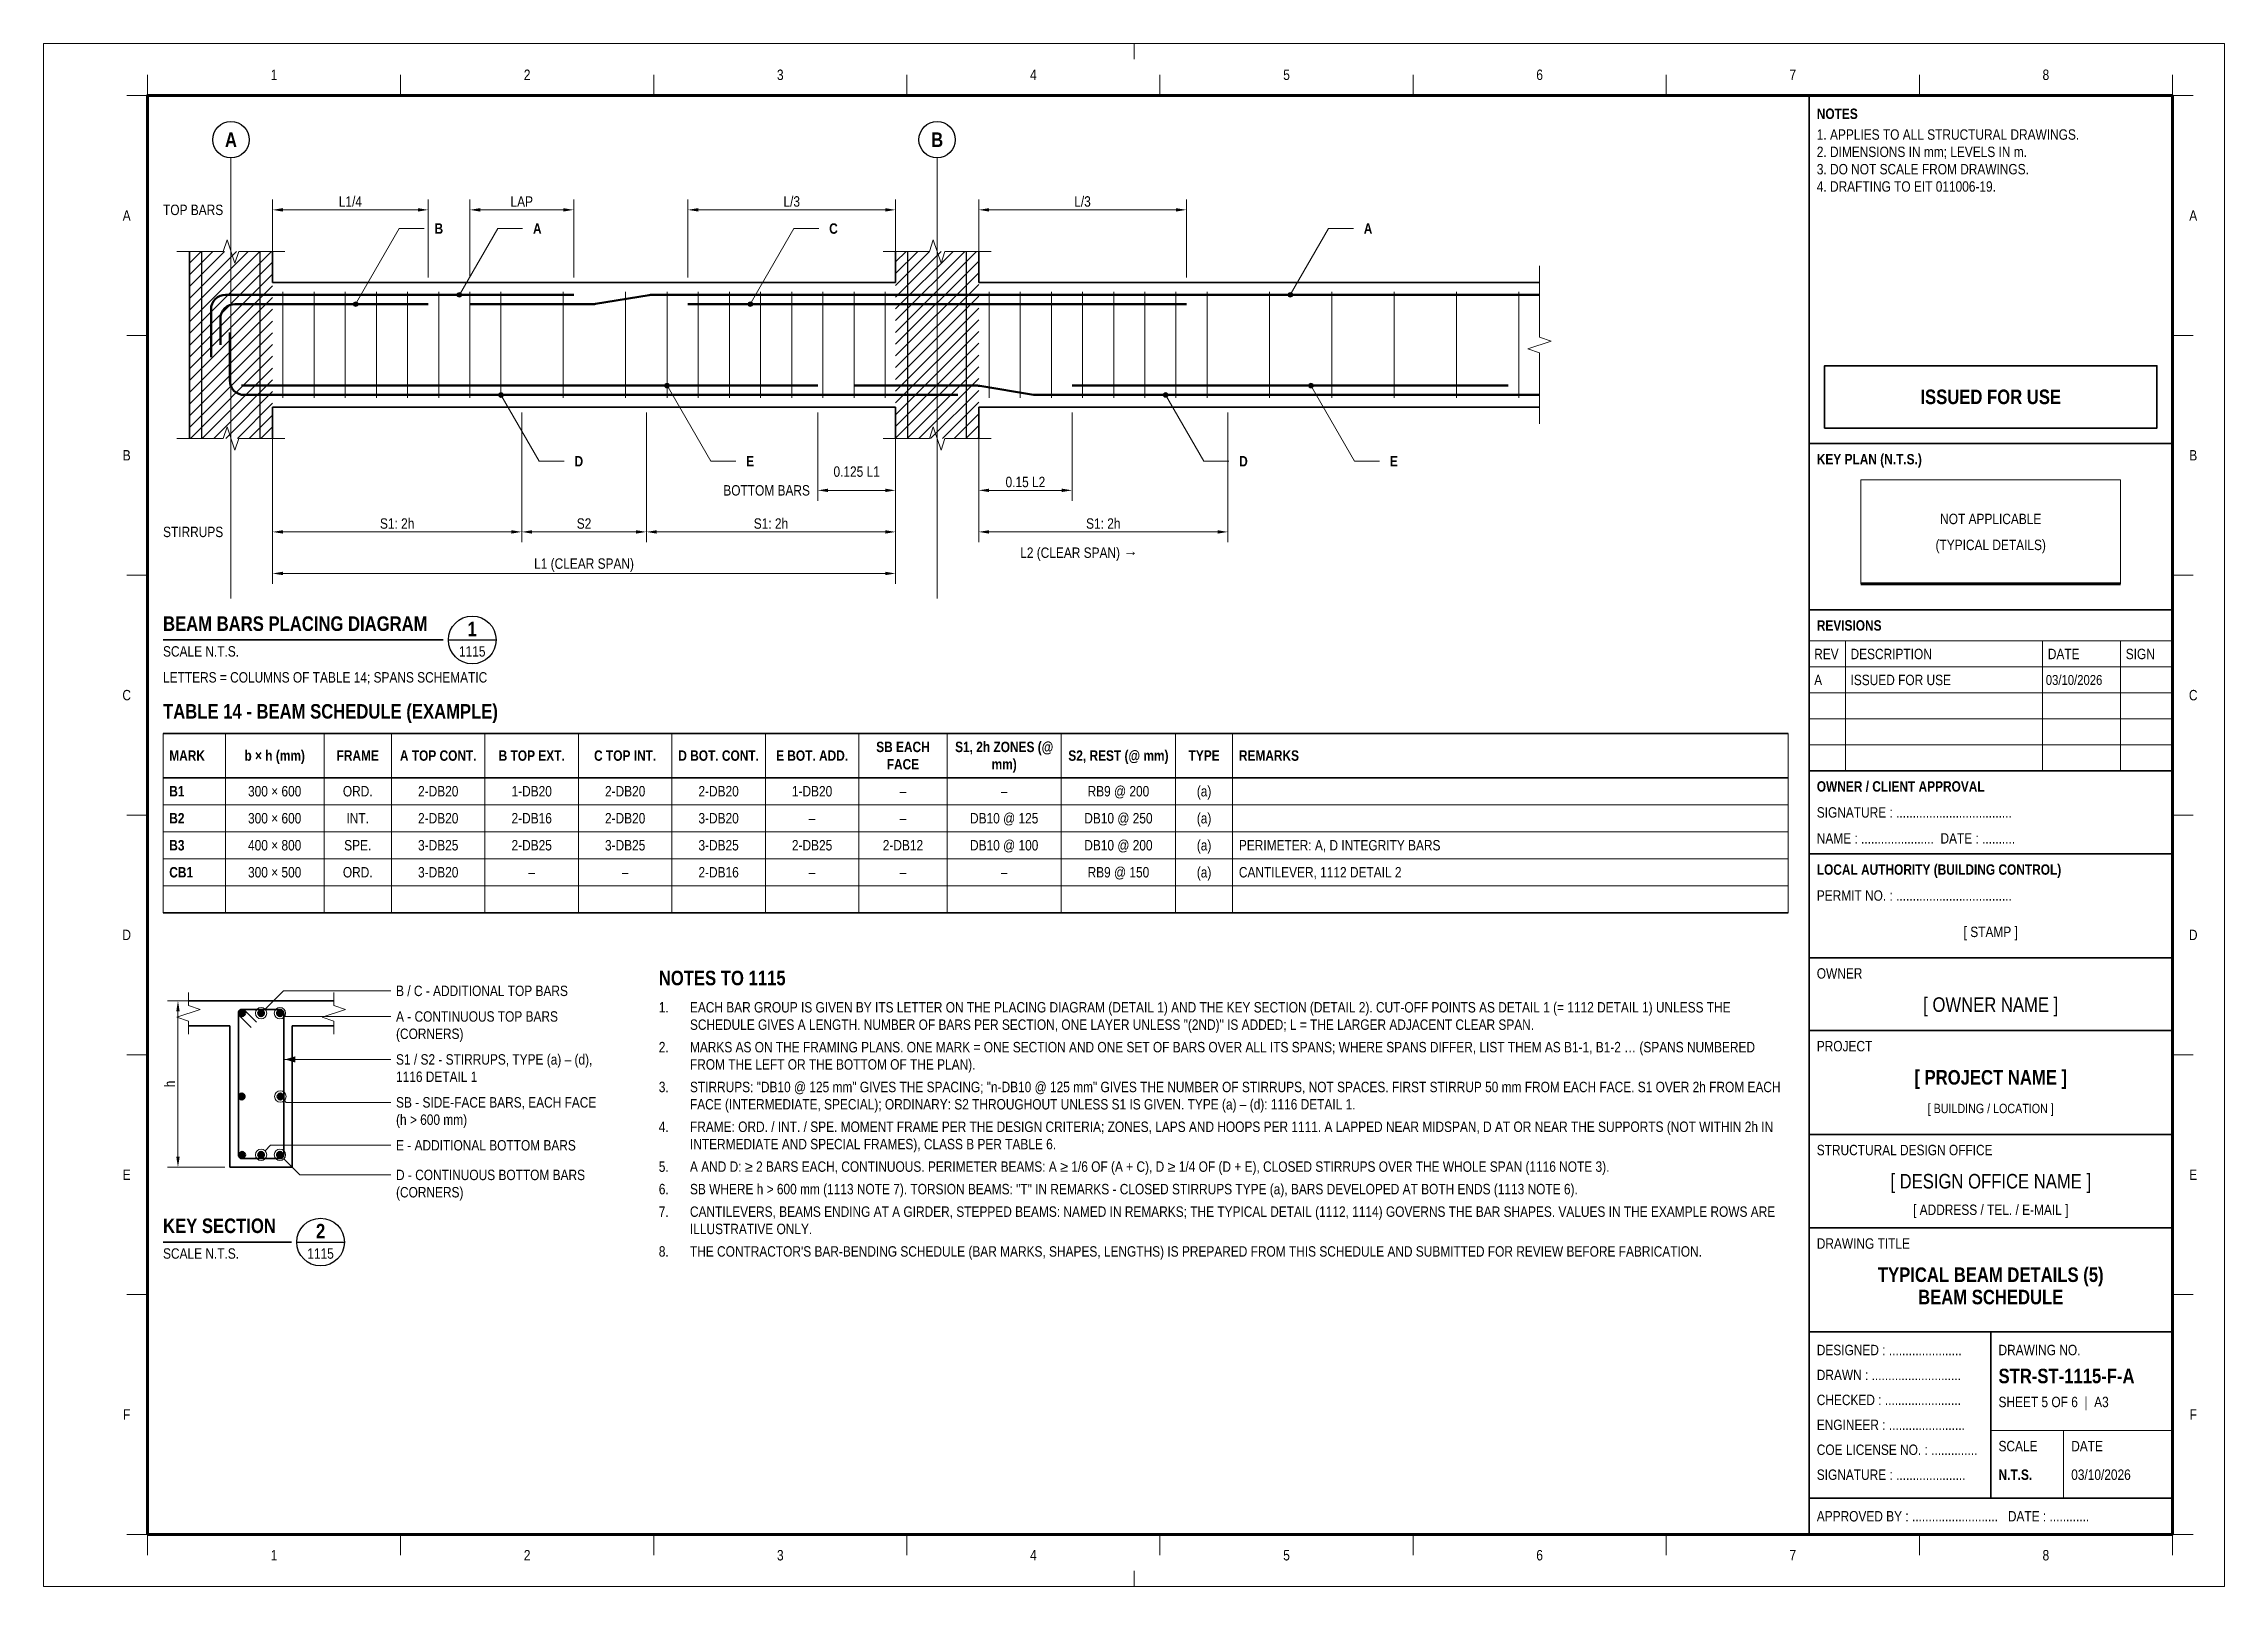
# Paper-space layout '1115' of a CAD drawing. Header units: millimetres. Extents: x 0 to 420, y 0 to 297.
# The model-space entities are those that its viewports show. They can reach past a viewport. Long polylines and large blocks are cut down to what shows.
import ezdxf
from ezdxf.enums import TextEntityAlignment as Align

# ---------------------------------------------------------------- set-up
doc = ezdxf.new("R2010")
doc.units = ezdxf.units.MM
doc.header["$LTSCALE"] = 3.75
doc.linetypes.add('CENTER', pattern=[50.8, 31.75, -6.35, 6.35, -6.35])
doc.linetypes.add('HIDDEN', pattern=[9.525, 6.35, -3.175])
for name, color, linetype, lineweight in [('S-ANNO', 3, 'Continuous', 18), ('S-BREAK', 8, 'Continuous', 18), ('S-CENT', 3, 'CENTER', 18), ('S-CONC', 4, 'Continuous', 35), ('S-DET', 7, 'Continuous', 18), ('S-DIMS', 2, 'Continuous', 18), ('S-FRAME', 10, 'Continuous', 70), ('S-HATCH', 9, 'Continuous', 13), ('S-REBR', 1, 'Continuous', 50), ('S-REBR-NF', 252, 'Continuous', 25), ('S-REBR-SEC', 30, 'Continuous', 35), ('S-STIR-ELEV', 8, 'HIDDEN', 18), ('S-SYMB', 6, 'Continuous', 25), ('S-TEXT', 7, 'Continuous', 18), ('S-TITLE', 4, 'Continuous', 35), ('S-TTLB', 4, 'Continuous', 35), ('S-TTLB-THIN', 8, 'Continuous', 18), ('S-ZONE', 8, 'Continuous', 18)]:
    doc.layers.add(name, color=color, linetype=linetype, lineweight=lineweight)
for name, color, linetype, lineweight, plot in [('S-SHEET', 9, 'Continuous', 13, False), ('S-TB-AREA', 9, 'Continuous', 13, False), ('S-VPORT', 9, 'Continuous', 13, False)]:
    doc.layers.add(name, color=color, linetype=linetype, lineweight=lineweight, plot=plot)
doc.styles.add('AN', font='ARIALN_0.TTF')
doc.styles.add('ANB', font='ARIALNB_0.TTF')
doc.dimstyles.new('EIT-25', dxfattribs={"dimscale": 25, "dimtxt": 2, "dimasz": 2, "dimexe": 2, "dimexo": 1, "dimgap": 0.6, "dimtad": 1, "dimdec": 0, "dimtxsty": 'AN', "dimcen": 2.5, "dimclrd": 2, "dimclre": 8, "dimclrt": 7, "dimazin": 3, "dimtfac": 1, "dimtmove": 1, "dimatfit": 3, "dimlwd": -1, "dimlwe": -1, "dimarcsym": 0})

# ---------------------------------------------------------------- blocks, each defined once
blk = doc.blocks.new('TB-A3-NRW')
at = {"layer": 'S-FRAME', "flags": 128}
blk.add_lwpolyline([(20, 10), (410, 10), (410, 287), (20, 287)], close=True, dxfattribs=at)
blk.add_lwpolyline([(350, 193), (400, 193)], dxfattribs=at)
at = {"layer": 'S-SHEET', "flags": 128}
blk.add_lwpolyline([(0, 0), (420, 0), (420, 297), (0, 297)], close=True, dxfattribs=at)
at = {"layer": 'S-TB-AREA', "flags": 128}
blk.add_lwpolyline([(20, 10), (340, 10), (340, 287), (20, 287)], close=True, dxfattribs=at)
at = {"layer": 'S-TITLE', "flags": 128}
blk.add_lwpolyline([(343, 223), (407, 223), (407, 235), (343, 235)], close=True, dxfattribs=at)
at = {"layer": 'S-TTLB'}
for p, q in [((340, 10), (340, 287)), ((340, 220), (410, 220)), ((340, 188), (410, 188)), ((340, 157), (410, 157)), ((340, 157), (410, 157)), ((340, 141), (410, 141)), ((340, 121), (410, 121)), ((340, 107), (410, 107)), ((340, 87), (410, 87)), ((340, 69), (410, 69)), ((340, 49), (410, 49)), ((375, 17), (375, 49)), ((340, 17), (410, 17))]:
    blk.add_line(p, q, dxfattribs=at)
at = {"layer": 'S-TTLB-THIN'}
for p, q in [((340, 182), (410, 182)), ((347, 157), (347, 182)), ((385, 157), (385, 182)), ((400, 157), (400, 182)), ((340, 177), (410, 177)), ((340, 172), (410, 172)), ((340, 167), (410, 167)), ((340, 162), (410, 162)), ((375, 30), (410, 30)), ((389, 17), (389, 30))]:
    blk.add_line(p, q, dxfattribs=at)
at = {"layer": 'S-TTLB-THIN', "flags": 128}
blk.add_lwpolyline([(350, 193), (400, 193), (400, 213), (350, 213)], close=True, dxfattribs=at)
at = {"layer": 'S-ZONE'}
for p, q in [((210, 297), (210, 294)), ((20, 287), (20, 291)), ((68.75, 287), (68.75, 291)), ((117.5, 287), (117.5, 291)), ((166.25, 287), (166.25, 291)), ((215, 287), (215, 291)), ((263.75, 287), (263.75, 291)), ((312.5, 287), (312.5, 291)), ((361.25, 287), (361.25, 291)), ((410, 287), (410, 291)), ((16, 287), (20, 287)), ((410, 287), (414, 287)), ((16, 240.83), (20, 240.83)), ((410, 240.83), (414, 240.83)), ((16, 194.67), (20, 194.67)), ((410, 194.67), (414, 194.67)), ((16, 148.5), (20, 148.5)), ((410, 148.5), (414, 148.5)), ((16, 102.33), (20, 102.33)), ((410, 102.33), (414, 102.33)), ((16, 56.17), (20, 56.17)), ((410, 56.17), (414, 56.17)), ((16, 10), (20, 10)), ((20, 10), (20, 6)), ((68.75, 10), (68.75, 6)), ((117.5, 10), (117.5, 6)), ((166.25, 10), (166.25, 6)), ((215, 10), (215, 6)), ((263.75, 10), (263.75, 6)), ((312.5, 10), (312.5, 6)), ((361.25, 10), (361.25, 6)), ((410, 10), (410, 6)), ((410, 10), (414, 10)), ((210, 0), (210, 3))]:
    blk.add_line(p, q, dxfattribs=at)
at = {"layer": 'S-TEXT'}
for s, style, p in [('NOTES', 'ANB', (341.5, 283.5)), ('KEY PLAN (N.T.S.)', 'ANB', (341.5, 217)), ('REVISIONS', 'ANB', (341.5, 185)), ('REV', 'AN', (341, 179.5)), ('DESCRIPTION', 'AN', (348, 179.5)), ('DATE', 'AN', (386, 179.5)), ('SIGN', 'AN', (401, 179.5)), ('OWNER / CLIENT APPROVAL', 'ANB', (341.5, 154)), ('SIGNATURE : ...................................', 'AN', (341.5, 149)), ('NAME : ......................  DATE : ..........', 'AN', (341.5, 144)), ('LOCAL AUTHORITY (BUILDING CONTROL)', 'ANB', (341.5, 138)), ('PERMIT NO. : ...................................', 'AN', (341.5, 133)), ('OWNER', 'AN', (341.5, 118)), ('PROJECT', 'AN', (341.5, 104)), ('STRUCTURAL DESIGN OFFICE', 'AN', (341.5, 84)), ('DRAWING TITLE', 'AN', (341.5, 66)), ('DESIGNED : ......................', 'AN', (341.5, 45.5)), ('DRAWING NO.', 'AN', (376.5, 45.5)), ('DRAWN : ...........................', 'AN', (341.5, 40.7)), ('CHECKED : .......................', 'AN', (341.5, 35.9)), ('ENGINEER : .......................', 'AN', (341.5, 31.1)), ('COE LICENSE NO. : ..............', 'AN', (341.5, 26.3)), ('SCALE', 'AN', (376.5, 27)), ('DATE', 'AN', (390.5, 27)), ('SIGNATURE : .....................', 'AN', (341.5, 21.5)), ('APPROVED BY : ..........................   DATE : ............', 'AN', (341.5, 13.5))]:
    blk.add_text(s, height=2, dxfattribs=dict(at, style=style)).set_placement(p, align=Align.MIDDLE_LEFT)
at = {"layer": 'S-TEXT', "style": 'AN'}
blk.add_text('[ STAMP ]', height=2, dxfattribs=at).set_placement((375, 126), align=Align.MIDDLE_CENTER)
at = {"layer": 'S-TEXT', "insert": (341.5, 280.5), "char_height": 2, "width": 67, "attachment_point": 1, "style": 'AN'}
blk.add_mtext('1. APPLIES TO ALL STRUCTURAL DRAWINGS.\\P2. DIMENSIONS IN mm; LEVELS IN m.\\P3. DO NOT SCALE FROM DRAWINGS.\\P4. DRAFTING TO EIT 011006-19.', dxfattribs=at)
at = {"layer": 'S-TEXT'}
for tag, height, style, p in [('STATUS_1', 2.8, 'ANB', (375, 231.2)), ('STATUS_2', 2.8, 'ANB', (375, 226.8)), ('KEYPLAN_1', 2, 'AN', (375, 205.5)), ('KEYPLAN_2', 2, 'AN', (375, 200.5)), ('OWNER', 2.8, 'AN', (375, 112)), ('PROJECT', 2.8, 'ANB', (375, 98)), ('LOCATION', 1.8, 'AN', (375, 92)), ('OFFICE', 2.8, 'AN', (375, 78)), ('OFFICE_ADDR', 2, 'AN', (375, 72.5)), ('TITLE_1', 2.8, 'ANB', (375, 60)), ('TITLE_2', 2.8, 'ANB', (375, 55.7)), ('TITLE_3', 2.8, 'ANB', (375, 51.4))]:
    blk.add_attdef(tag, text='', height=height, dxfattribs=dict(at, style=style)).set_placement(p, align=Align.MIDDLE_CENTER)
for tag, height, style, p in [('REV_1', 2, 'AN', (341, 174.5)), ('REV_1_DESC', 2, 'AN', (348, 174.5)), ('REV_1_DATE', 1.9, 'AN', (385.6, 174.5)), ('REV_2', 2, 'AN', (341, 169.5)), ('REV_2_DESC', 2, 'AN', (348, 169.5)), ('REV_2_DATE', 1.9, 'AN', (385.6, 169.5)), ('REV_3', 2, 'AN', (341, 164.5)), ('REV_3_DESC', 2, 'AN', (348, 164.5)), ('REV_3_DATE', 1.9, 'AN', (385.6, 164.5)), ('REV_4', 2, 'AN', (341, 159.5)), ('REV_4_DESC', 2, 'AN', (348, 159.5)), ('REV_4_DATE', 1.9, 'AN', (385.6, 159.5)), ('DWG_NO', 2.8, 'ANB', (376.5, 40.5)), ('SHEET', 2, 'AN', (376.5, 35.5)), ('SCALE', 2, 'ANB', (376.5, 21.5)), ('DATE', 2, 'AN', (390.5, 21.5))]:
    blk.add_attdef(tag, text='', height=height, dxfattribs=dict(at, style=style)).set_placement(p, align=Align.MIDDLE_LEFT)
at = {"layer": 'S-ZONE', "style": 'AN'}
for s, p in [('1', (44.38, 291)), ('2', (93.12, 291)), ('3', (141.88, 291)), ('4', (190.62, 291)), ('5', (239.38, 291)), ('6', (288.12, 291)), ('7', (336.88, 291)), ('8', (385.62, 291)), ('A', (16, 263.92)), ('A', (414, 263.92)), ('B', (16, 217.75)), ('B', (414, 217.75)), ('C', (16, 171.58)), ('C', (414, 171.58)), ('D', (16, 125.42)), ('D', (414, 125.42)), ('E', (16, 79.25)), ('E', (414, 79.25)), ('F', (16, 33.08)), ('F', (414, 33.08)), ('1', (44.38, 6)), ('2', (93.12, 6)), ('3', (141.88, 6)), ('4', (190.62, 6)), ('5', (239.38, 6)), ('6', (288.12, 6)), ('7', (336.88, 6)), ('8', (385.62, 6))]:
    blk.add_text(s, height=2, dxfattribs=at).set_placement(p, align=Align.MIDDLE_CENTER)
blk = doc.blocks.new('VT-1115-1', base_point=(23, 173.44))
at = {"layer": 'S-SYMB'}
blk.add_line((77.95, 182.2), (87.15, 182.2), dxfattribs=at)
blk.add_circle((82.55, 182.2), 4.6, dxfattribs=at)
at = {"layer": 'S-TITLE'}
blk.add_line((23, 182.2), (76.95, 182.2), dxfattribs=at)
at = {"layer": 'S-TEXT'}
for s, height, style, p in [('1', 2.8, 'ANB', (82.55, 184.3)), ('1115', 2, 'AN', (82.55, 180))]:
    blk.add_text(s, height=height, dxfattribs=dict(at, style=style)).set_placement(p, align=Align.MIDDLE_CENTER)
at = {"layer": 'S-TEXT', "style": 'AN'}
for s, p in [('SCALE N.T.S.', (23, 181)), ('LETTERS = COLUMNS OF TABLE 14; SPANS SCHEMATIC', (23, 176))]:
    blk.add_text(s, height=2, dxfattribs=at).set_placement(p, align=Align.TOP_LEFT)
at = {"layer": 'S-TITLE', "style": 'ANB'}
blk.add_text('BEAM BARS PLACING DIAGRAM', height=2.8, dxfattribs=at).set_placement((23, 183.1), align=Align.BOTTOM_LEFT)
blk = doc.blocks.new('TBL-1115-1', base_point=(23, 129.67))
at = {"layer": 'S-TTLB'}
for p, q in [((23, 164.2), (336, 164.2)), ((23, 155.67), (336, 155.67)), ((23, 129.67), (336, 129.67))]:
    blk.add_line(p, q, dxfattribs=at)
at = {"layer": 'S-TTLB-THIN'}
for p, q in [((23, 164.2), (23, 129.67)), ((35, 164.2), (35, 129.67)), ((54, 164.2), (54, 129.67)), ((67, 164.2), (67, 129.67)), ((85, 164.2), (85, 129.67)), ((103, 164.2), (103, 129.67)), ((121, 164.2), (121, 129.67)), ((139, 164.2), (139, 129.67)), ((157, 164.2), (157, 129.67)), ((174, 164.2), (174, 129.67)), ((196, 164.2), (196, 129.67)), ((218, 164.2), (218, 129.67)), ((229, 164.2), (229, 129.67)), ((336, 164.2), (336, 129.67)), ((23, 150.47), (336, 150.47)), ((23, 145.27), (336, 145.27)), ((23, 140.07), (336, 140.07)), ((23, 134.87), (336, 134.87))]:
    blk.add_line(p, q, dxfattribs=at)
at = {"layer": 'S-TEXT'}
for s, style, p in [('MARK', 'ANB', (24.2, 159.93)), ('REMARKS', 'ANB', (230.2, 159.93)), ('B1', 'ANB', (24.2, 153.07)), ('B2', 'ANB', (24.2, 147.87)), ('B3', 'ANB', (24.2, 142.67)), ('PERIMETER: A, D INTEGRITY BARS', 'AN', (230.2, 142.67)), ('CB1', 'ANB', (24.2, 137.47)), ('CANTILEVER, 1112 DETAIL 2', 'AN', (230.2, 137.47))]:
    blk.add_text(s, height=2, dxfattribs=dict(at, style=style)).set_placement(p, align=Align.MIDDLE_LEFT)
for s, style, p in [('b × h (mm)', 'ANB', (44.5, 159.93)), ('FRAME', 'ANB', (60.5, 159.93)), ('A TOP CONT.', 'ANB', (76, 159.93)), ('B TOP EXT.', 'ANB', (94, 159.93)), ('C TOP INT.', 'ANB', (112, 159.93)), ('D BOT. CONT.', 'ANB', (130, 159.93)), ('E BOT. ADD.', 'ANB', (148, 159.93)), ('SB EACH', 'ANB', (165.5, 161.6)), ('S1, 2h ZONES (@', 'ANB', (185, 161.6)), ('S2, REST (@ mm)', 'ANB', (207, 159.93)), ('TYPE', 'ANB', (223.5, 159.93)), ('FACE', 'ANB', (165.5, 158.27)), ('mm)', 'ANB', (185, 158.27)), ('300 × 600', 'AN', (44.5, 153.07)), ('ORD.', 'AN', (60.5, 153.07)), ('2-DB20', 'AN', (76, 153.07)), ('1-DB20', 'AN', (94, 153.07)), ('2-DB20', 'AN', (112, 153.07)), ('2-DB20', 'AN', (130, 153.07)), ('1-DB20', 'AN', (148, 153.07)), ('–', 'AN', (165.5, 153.07)), ('–', 'AN', (185, 153.07)), ('RB9 @ 200', 'AN', (207, 153.07)), ('(a)', 'AN', (223.5, 153.07)), ('300 × 600', 'AN', (44.5, 147.87)), ('INT.', 'AN', (60.5, 147.87)), ('2-DB20', 'AN', (76, 147.87)), ('2-DB16', 'AN', (94, 147.87)), ('2-DB20', 'AN', (112, 147.87)), ('3-DB20', 'AN', (130, 147.87)), ('–', 'AN', (148, 147.87)), ('–', 'AN', (165.5, 147.87)), ('DB10 @ 125', 'AN', (185, 147.87)), ('DB10 @ 250', 'AN', (207, 147.87)), ('(a)', 'AN', (223.5, 147.87)), ('400 × 800', 'AN', (44.5, 142.67)), ('SPE.', 'AN', (60.5, 142.67)), ('3-DB25', 'AN', (76, 142.67)), ('2-DB25', 'AN', (94, 142.67)), ('3-DB25', 'AN', (112, 142.67)), ('3-DB25', 'AN', (130, 142.67)), ('2-DB25', 'AN', (148, 142.67)), ('2-DB12', 'AN', (165.5, 142.67)), ('DB10 @ 100', 'AN', (185, 142.67)), ('DB10 @ 200', 'AN', (207, 142.67)), ('(a)', 'AN', (223.5, 142.67)), ('300 × 500', 'AN', (44.5, 137.47)), ('ORD.', 'AN', (60.5, 137.47)), ('3-DB20', 'AN', (76, 137.47)), ('–', 'AN', (94, 137.47)), ('–', 'AN', (112, 137.47)), ('2-DB16', 'AN', (130, 137.47)), ('–', 'AN', (148, 137.47)), ('–', 'AN', (165.5, 137.47)), ('–', 'AN', (185, 137.47)), ('RB9 @ 150', 'AN', (207, 137.47)), ('(a)', 'AN', (223.5, 137.47))]:
    blk.add_text(s, height=2, dxfattribs=dict(at, style=style)).set_placement(p, align=Align.MIDDLE_CENTER)
at = {"layer": 'S-TITLE', "style": 'ANB'}
blk.add_text('TABLE 14 - BEAM SCHEDULE (EXAMPLE)', height=2.8, dxfattribs=at).set_placement((23, 166.2), align=Align.BOTTOM_LEFT)
blk = doc.blocks.new('VT-1115-2', base_point=(23, 61.7))
at = {"layer": 'S-SYMB'}
blk.add_line((48.74, 66.3), (57.94, 66.3), dxfattribs=at)
blk.add_circle((53.34, 66.3), 4.6, dxfattribs=at)
at = {"layer": 'S-TITLE'}
blk.add_line((23, 66.3), (47.74, 66.3), dxfattribs=at)
at = {"layer": 'S-TEXT'}
for s, height, style, p in [('2', 2.8, 'ANB', (53.34, 68.4)), ('1115', 2, 'AN', (53.34, 64.1))]:
    blk.add_text(s, height=height, dxfattribs=dict(at, style=style)).set_placement(p, align=Align.MIDDLE_CENTER)
at = {"layer": 'S-TEXT', "style": 'AN'}
blk.add_text('SCALE N.T.S.', height=2, dxfattribs=at).set_placement((23, 65.1), align=Align.TOP_LEFT)
at = {"layer": 'S-TITLE', "style": 'ANB'}
blk.add_text('KEY SECTION', height=2.8, dxfattribs=at).set_placement((23, 67.2), align=Align.BOTTOM_LEFT)
blk = doc.blocks.new('NOTES-1115-1', base_point=(118.49, 62.87))
at = {"layer": 'S-TEXT', "style": 'AN'}
for s, p in [('1.', (118.49, 109.87)), ('SCHEDULE GIVES A LENGTH. NUMBER OF BARS PER SECTION, ONE LAYER UNLESS "(2ND)" IS ADDED; L = THE LARGER ADJACENT CLEAR SPAN.', (124.49, 106.53)), ('EACH BAR GROUP IS GIVEN BY ITS LETTER ON THE PLACING DIAGRAM (DETAIL 1) AND THE KEY SECTION (DETAIL 2). CUT-OFF POINTS AS DETAIL 1 (= 1112 DETAIL 1) UNLESS THE', (124.49, 109.87)), ('2.', (118.49, 102.2)), ('MARKS AS ON THE FRAMING PLANS. ONE MARK = ONE SECTION AND ONE SET OF BARS OVER ALL ITS SPANS; WHERE SPANS DIFFER, LIST THEM AS B1-1, B1-2 … (SPANS NUMBERED', (124.49, 102.2)), ('FROM THE LEFT OR THE BOTTOM OF THE PLAN).', (124.49, 98.87)), ('3.', (118.49, 94.53)), ('STIRRUPS: "DB10 @ 125 mm" GIVES THE SPACING; "n-DB10 @ 125 mm" GIVES THE NUMBER OF STIRRUPS, NOT SPACES. FIRST STIRRUP 50 mm FROM EACH FACE. S1 OVER 2h FROM EACH', (124.49, 94.53)), ('FACE (INTERMEDIATE, SPECIAL); ORDINARY: S2 THROUGHOUT UNLESS S1 IS GIVEN. TYPE (a) – (d): 1116 DETAIL 1.', (124.49, 91.2)), ('4.', (118.49, 86.87)), ('FRAME: ORD. / INT. / SPE. MOMENT FRAME PER THE DESIGN CRITERIA; ZONES, LAPS AND HOOPS PER 1111. A LAPPED NEAR MIDSPAN, D AT OR NEAR THE SUPPORTS (NOT WITHIN 2h IN', (124.49, 86.87)), ('INTERMEDIATE AND SPECIAL FRAMES), CLASS B PER TABLE 6.', (124.49, 83.53)), ('5.', (118.49, 79.2)), ('A AND D: ≥ 2 BARS EACH, CONTINUOUS. PERIMETER BEAMS: A ≥ 1/6 OF (A + C), D ≥ 1/4 OF (D + E), CLOSED STIRRUPS OVER THE WHOLE SPAN (1116 NOTE 3).', (124.49, 79.2)), ('6.', (118.49, 74.87)), ('SB WHERE h > 600 mm (1113 NOTE 7). TORSION BEAMS: "T" IN REMARKS - CLOSED STIRRUPS TYPE (a), BARS DEVELOPED AT BOTH ENDS (1113 NOTE 6).', (124.49, 74.87)), ('7.', (118.49, 70.53)), ('CANTILEVERS, BEAMS ENDING AT A GIRDER, STEPPED BEAMS: NAMED IN REMARKS; THE TYPICAL DETAIL (1112, 1114) GOVERNS THE BAR SHAPES. VALUES IN THE EXAMPLE ROWS ARE', (124.49, 70.53)), ('ILLUSTRATIVE ONLY.', (124.49, 67.2)), ('8.', (118.49, 62.87)), ("THE CONTRACTOR'S BAR-BENDING SCHEDULE (BAR MARKS, SHAPES, LENGTHS) IS PREPARED FROM THIS SCHEDULE AND SUBMITTED FOR REVIEW BEFORE FABRICATION.", (124.49, 62.87))]:
    blk.add_text(s, height=2, dxfattribs=at).set_placement(p, align=Align.BOTTOM_LEFT)
at = {"layer": 'S-TITLE', "style": 'ANB'}
blk.add_text('NOTES TO 1115', height=2.8, dxfattribs=at).set_placement((118.49, 114.87), align=Align.BOTTOM_LEFT)
blk = doc.blocks.new('DET-1115-1', base_point=(-527.1, -80920))
at = {"layer": 'S-ANNO'}
h = blk.add_hatch(color=256, dxfattribs=at)
h.dxf.hatch_style = 1
edge = h.paths.add_edge_path()
edge.add_arc((900, -79459), 11.2, 0, 360)
h = blk.add_hatch(color=256, dxfattribs=at)
h.dxf.hatch_style = 1
edge = h.paths.add_edge_path()
edge.add_arc((4900, -79459), 11.2, 0, 360)
h = blk.add_hatch(color=256, dxfattribs=at)
h.dxf.hatch_style = 1
edge = h.paths.add_edge_path()
edge.add_arc((400, -79504), 11.2, 0, 360)
h = blk.add_hatch(color=256, dxfattribs=at)
h.dxf.hatch_style = 1
edge = h.paths.add_edge_path()
edge.add_arc((2300, -79504), 11.2, 0, 360)
h = blk.add_hatch(color=256, dxfattribs=at)
h.dxf.hatch_style = 1
edge = h.paths.add_edge_path()
edge.add_arc((1900, -79896), 11.2, 0, 360)
h = blk.add_hatch(color=256, dxfattribs=at)
h.dxf.hatch_style = 1
edge = h.paths.add_edge_path()
edge.add_arc((5000, -79896), 11.2, 0, 360)
h = blk.add_hatch(color=256, dxfattribs=at)
h.dxf.hatch_style = 1
edge = h.paths.add_edge_path()
edge.add_arc((1100, -79941), 11.2, 0, 360)
h = blk.add_hatch(color=256, dxfattribs=at)
h.dxf.hatch_style = 1
edge = h.paths.add_edge_path()
edge.add_arc((4300, -79941), 11.2, 0, 360)
at = {"layer": 'S-HATCH'}
h = blk.add_hatch(dxfattribs=at)
h.set_pattern_fill('ANSI31', color=256, scale=12.59843)
h.paths.add_polyline_path([(-400, -80150), (0, -80150), (0, -79250), (-400, -79250)])
h = blk.add_hatch(dxfattribs=at)
h.set_pattern_fill('ANSI31', color=256, scale=12.59843)
h.paths.add_polyline_path([(3000, -80150), (3400, -80150), (3400, -79250), (3000, -79250)])
at = {"layer": 'S-ANNO'}
for p, q in [((400, -79504), (610.2, -79140)), ((610.2, -79140), (730.2, -79140)), ((900, -79459), (1084.2, -79140)), ((1084.2, -79140), (1204.2, -79140)), ((2300, -79504), (2510.2, -79140)), ((2510.2, -79140), (2630.2, -79140)), ((4900, -79459), (5084.2, -79140)), ((5084.2, -79140), (5204.2, -79140)), ((1900, -79896), (2110.2, -80260)), ((5000, -79896), (5210.2, -80260)), ((1100, -79941), (1284.2, -80260)), ((4300, -79941), (4484.2, -80260)), ((1284.2, -80260), (1404.2, -80260)), ((2110.2, -80260), (2230.2, -80260)), ((4484.2, -80260), (4604.2, -80260)), ((5210.2, -80260), (5330.2, -80260))]:
    blk.add_line(p, q, dxfattribs=at)
for centre in [(900, -79459), (4900, -79459), (400, -79504), (2300, -79504), (1900, -79896), (5000, -79896), (1100, -79941), (4300, -79941)]:
    blk.add_circle(centre, 11.2, dxfattribs=at)
at = {"layer": 'S-BREAK', "flags": 128}
for points in [[(-460, -79250), (-237.5, -79250), (-218.8, -79193.8), (-181.2, -79306.2), (-162.5, -79250), (60, -79250)], [(2940, -79250), (3162.5, -79250), (3181.2, -79193.8), (3218.8, -79306.2), (3237.5, -79250), (3460, -79250)], [(6100, -80080), (6100, -79737.5), (6043.8, -79718.8), (6156.2, -79681.2), (6100, -79662.5), (6100, -79320)], [(-460, -80150), (-237.5, -80150), (-218.8, -80093.8), (-181.2, -80206.2), (-162.5, -80150), (60, -80150)], [(2940, -80150), (3162.5, -80150), (3181.2, -80093.8), (3218.8, -80206.2), (3237.5, -80150), (3460, -80150)]]:
    blk.add_lwpolyline(points, dxfattribs=at)
at = {"layer": 'S-CENT'}
for p, q in [((-200, -80920), (-200, -78800)), ((3200, -80920), (3200, -78800))]:
    blk.add_line(p, q, dxfattribs=at)
at = {"layer": 'S-CONC'}
for p, q in [((-400, -80150), (-400, -79250)), ((0, -79400), (0, -79250)), ((3000, -79400), (3000, -79250)), ((3400, -79400), (3400, -79250)), ((0, -79400), (3000, -79400)), ((3400, -79400), (6100, -79400)), ((0, -80150), (0, -80000)), ((0, -80000), (3000, -80000)), ((3000, -80150), (3000, -80000)), ((3400, -80150), (3400, -80000)), ((3400, -80000), (6100, -80000))]:
    blk.add_line(p, q, dxfattribs=at)
at = {"layer": 'S-REBR', "flags": 128}
for points in [[(-296, -79759), (-296, -79529, -0.4142136), (-226, -79459), (1450, -79459)], [(950, -79504), (1544.2, -79504, 0.0413106), (1555.7, -79503), (1814.3, -79460, -0.0413106), (1825.8, -79459), (6100, -79459)], [(-251, -79699), (-251, -79574, -0.4142136), (-181, -79504), (750, -79504)], [(-206, -79641), (-206, -79871, 0.4142136), (-136, -79941), (3300, -79941)], [(2800, -79896), (3394.2, -79896, -0.0413106), (3405.7, -79897), (3664.3, -79940, 0.0413106), (3675.8, -79941), (6100, -79941)]]:
    blk.add_lwpolyline(points, format="xyb", dxfattribs=at)
for points in [[(2000, -79504), (4400, -79504)], [(-150, -79896), (2625, -79896)], [(3850, -79896), (5950, -79896)]]:
    blk.add_lwpolyline(points, dxfattribs=at)
at = {"layer": 'S-REBR-NF', "flags": 128}
for points in [[(-341, -80150), (-341, -79250)], [(-59, -80150), (-59, -79250)], [(3059, -80150), (3059, -79250)], [(3341, -80150), (3341, -79250)]]:
    blk.add_lwpolyline(points, dxfattribs=at)
at = {"layer": 'S-STIR-ELEV'}
for p, q in [((50, -79955.5), (50, -79444.5)), ((200, -79955.5), (200, -79444.5)), ((350, -79955.5), (350, -79444.5)), ((500, -79955.5), (500, -79444.5)), ((650, -79955.5), (650, -79444.5)), ((800, -79955.5), (800, -79444.5)), ((950, -79955.5), (950, -79444.5)), ((1100, -79955.5), (1100, -79444.5)), ((1400, -79955.5), (1400, -79444.5)), ((1700, -79955.5), (1700, -79444.5)), ((1900, -79955.5), (1900, -79444.5)), ((2050, -79955.5), (2050, -79444.5)), ((2200, -79955.5), (2200, -79444.5)), ((2350, -79955.5), (2350, -79444.5)), ((2500, -79955.5), (2500, -79444.5)), ((2650, -79955.5), (2650, -79444.5)), ((2800, -79955.5), (2800, -79444.5)), ((2950, -79955.5), (2950, -79444.5)), ((3450, -79955.5), (3450, -79444.5)), ((3600, -79955.5), (3600, -79444.5)), ((3750, -79955.5), (3750, -79444.5)), ((3900, -79955.5), (3900, -79444.5)), ((4050, -79955.5), (4050, -79444.5)), ((4200, -79955.5), (4200, -79444.5)), ((4350, -79955.5), (4350, -79444.5)), ((4500, -79955.5), (4500, -79444.5)), ((4800, -79955.5), (4800, -79444.5)), ((5100, -79955.5), (5100, -79444.5)), ((5400, -79955.5), (5400, -79444.5)), ((5700, -79955.5), (5700, -79444.5)), ((6000, -79955.5), (6000, -79444.5))]:
    blk.add_line(p, q, dxfattribs=at)
at = {"layer": 'S-SYMB'}
for centre in [(-200, -78712.5), (3200, -78712.5)]:
    blk.add_circle(centre, 87.5, dxfattribs=at)
at = {"layer": 'S-TEXT', "style": 'ANB'}
for s, p in [('A', (-200, -78712.5)), ('B', (3200, -78712.5))]:
    blk.add_text(s, height=70, dxfattribs=at).set_placement(p, align=Align.MIDDLE_CENTER)
at = {"layer": 'S-TEXT', "style": 'AN'}
for s, p in [('TOP BARS', (-237.5, -79050)), ('BOTTOM BARS', (2587.5, -80400)), ('STIRRUPS', (-237.5, -80600))]:
    blk.add_text(s, height=50, dxfattribs=at).set_placement(p, align=Align.MIDDLE_RIGHT)
at = {"layer": 'S-TEXT', "style": 'ANB'}
for s, p in [('B', (780.2, -79140)), ('A', (1254.2, -79140)), ('C', (2680.2, -79140)), ('A', (5254.2, -79140)), ('D', (1454.2, -80260)), ('E', (2280.2, -80260)), ('D', (4654.2, -80260)), ('E', (5380.2, -80260))]:
    blk.add_text(s, height=50, dxfattribs=at).set_placement(p, align=Align.MIDDLE_LEFT)
at = {"layer": 'S-TEXT', "style": 'AN'}
blk.add_text('L2 (CLEAR SPAN) →', height=50, dxfattribs=at).set_placement((3600, -80740), align=Align.BOTTOM_LEFT)
at = {"layer": 'S-DIMS'}
for base, p1, p2, text in [((0, -79050), (0, -79400), (750, -79400), 'L1/4'), ((950, -79050), (950, -79400), (1450, -79400), 'LAP'), ((2000, -79050), (2000, -79400), (3000, -79400), 'L/3'), ((3400, -79050), (3400, -79400), (4400, -79400), 'L/3'), ((0, -80600), (0, -80000), (1200, -80000), 'S1: 2h'), ((0, -80800), (0, -80000), (3000, -80000), 'L1 (CLEAR SPAN)'), ((1200, -80600), (1200, -80000), (1800, -80000), 'S2'), ((1800, -80600), (1800, -80000), (3000, -80000), 'S1: 2h'), ((2625, -80400), (2625, -80000), (3000, -80000), '0.125 L1'), ((3400, -80400), (3400, -80000), (3850, -80000), '0.15 L2'), ((3400, -80600), (3400, -80000), (4600, -80000), 'S1: 2h')]:
    blk.add_linear_dim(base=base, p1=p1, p2=p2, text=text, dimstyle='EIT-25', dxfattribs=at).render()
blk = doc.blocks.new('DET-1115-2', base_point=(19678.1, -80160.8))
at = {"layer": 'S-REBR'}
h = blk.add_hatch(color=256, dxfattribs=at)
h.dxf.hatch_style = 1
edge = h.paths.add_edge_path()
edge.add_arc((20059, -79259), 13.8, 0, 360)
h = blk.add_hatch(color=256, dxfattribs=at)
h.dxf.hatch_style = 1
edge = h.paths.add_edge_path()
edge.add_arc((20150, -79259), 13.8, 0, 360)
h = blk.add_hatch(color=256, dxfattribs=at)
h.dxf.hatch_style = 1
edge = h.paths.add_edge_path()
edge.add_arc((20241, -79259), 13.8, 0, 360)
h = blk.add_hatch(color=256, dxfattribs=at)
h.dxf.hatch_style = 1
edge = h.paths.add_edge_path()
edge.add_arc((20057, -79660), 13.8, 0, 360)
h = blk.add_hatch(color=256, dxfattribs=at)
h.dxf.hatch_style = 1
edge = h.paths.add_edge_path()
edge.add_arc((20243, -79660), 13.8, 0, 360)
h = blk.add_hatch(color=256, dxfattribs=at)
h.dxf.hatch_style = 1
edge = h.paths.add_edge_path()
edge.add_arc((20059, -79941), 13.8, 0, 360)
h = blk.add_hatch(color=256, dxfattribs=at)
h.dxf.hatch_style = 1
edge = h.paths.add_edge_path()
edge.add_arc((20150, -79941), 13.8, 0, 360)
h = blk.add_hatch(color=256, dxfattribs=at)
h.dxf.hatch_style = 1
edge = h.paths.add_edge_path()
edge.add_arc((20241, -79941), 13.8, 0, 360)
at = {"layer": 'S-ANNO', "flags": 128}
for points in [[(20169.4, -79239.6), (20257.3, -79151.7), (20700, -79151.7), (20775, -79151.7)], [(20260.4, -79278.4), (20257, -79275), (20700, -79275), (20775, -79275)], [(20265.2, -79481.7), (20700, -79481.7), (20775, -79481.7)], [(20262.4, -79679.4), (20271.3, -79688.3), (20700, -79688.3), (20775, -79688.3)], [(20169.4, -79921.6), (20196, -79895), (20700, -79895), (20775, -79895)], [(20260.4, -79960.4), (20337.5, -80037.5), (20700, -80037.5), (20775, -80037.5)]]:
    blk.add_lwpolyline(points, dxfattribs=at)
at = {"layer": 'S-ANNO'}
for centre in [(20150, -79259), (20241, -79259), (20243, -79660), (20150, -79941), (20241, -79941)]:
    blk.add_circle(centre, 27.5, dxfattribs=at)
blk.add_solid([(20265.2, -79481.7), (20315.2, -79496.7), (20315.2, -79466.7)], dxfattribs=at)
at = {"layer": 'S-BREAK', "flags": 128}
for points in [[(19800, -79360), (19800, -79297.5), (19743.8, -79278.8), (19856.2, -79241.2), (19800, -79222.5), (19800, -79160)], [(20500, -79360), (20500, -79297.5), (20443.8, -79278.8), (20556.2, -79241.2), (20500, -79222.5), (20500, -79160)]]:
    blk.add_lwpolyline(points, dxfattribs=at)
at = {"layer": 'S-CONC'}
for p, q in [((19800, -79200), (20500, -79200)), ((19800, -79320), (20000, -79320)), ((20300, -79320), (20500, -79320))]:
    blk.add_line(p, q, dxfattribs=at)
at = {"layer": 'S-CONC', "flags": 128}
blk.add_lwpolyline([(20000, -79320), (20000, -80000), (20300, -80000), (20300, -79320)], dxfattribs=at)
at = {"layer": 'S-REBR'}
for centre in [(20059, -79259), (20150, -79259), (20241, -79259), (20057, -79660), (20243, -79660), (20059, -79941), (20150, -79941), (20241, -79941)]:
    blk.add_circle(centre, 13.8, dxfattribs=at)
at = {"layer": 'S-REBR-SEC', "flags": 128}
blk.add_lwpolyline([(20127.8, -79302), (20071.9, -79246.1, 0.6681786), (20040.8, -79259), (20040.8, -79941, 0.4142136), (20059, -79959.2), (20241, -79959.2, 0.4142136), (20259.2, -79941), (20259.2, -79259, 0.4142136), (20241, -79240.8), (20059, -79240.8, 0.6681786), (20046.1, -79271.9), (20102, -79327.8)], format="xyb", dxfattribs=at)
at = {"layer": 'S-TEXT', "char_height": 50, "attachment_point": 1, "style": 'AN'}
for s, insert, width in [('B / C - ADDITIONAL TOP BARS', (20800, -79126.7), 873.089), ('A - CONTINUOUS TOP BARS\\P(CORNERS)', (20800, -79250), 823.324), ('S1 / S2 - STIRRUPS, TYPE (a) – (d),\\P1116 DETAIL 1', (20800, -79456.7), 995.641), ('SB - SIDE-FACE BARS, EACH FACE\\P(h > 600 mm)', (20800, -79663.3), 1015.291), ('E - ADDITIONAL BOTTOM BARS', (20800, -79870), 912.781), ('D - CONTINUOUS BOTTOM BARS\\P(CORNERS)', (20800, -80012.5), 958.964)]:
    blk.add_mtext(s, dxfattribs=dict(at, insert=insert, width=width))
at = {"layer": 'S-DIMS'}
blk.add_linear_dim(base=(19750, -80000), p1=(20000, -80000), p2=(20000, -79200), angle=90, text='h', dimstyle='EIT-25', dxfattribs=at).render()

msp = doc.modelspace()

# ---------------------------------------------------------------- linework, layer by layer
at = {"layer": 'S-SHEET', "flags": 128}
msp.add_lwpolyline([(46000, 0), (56500, 0), (56500, 7425), (46000, 7425)], close=True, dxfattribs=at)
at = {"layer": 'S-TB-AREA', "flags": 128}
msp.add_lwpolyline([(46500, 250), (54500, 250), (54500, 7175), (46500, 7175)], close=True, dxfattribs=at)

# ---------------------------------------------------------------- block references
at = {"layer": 'S-DET', "zscale": 25}
for name, p in [('DET-1115-1', (46575, 4755)), ('DET-1115-2', (46575, 1857))]:
    msp.add_blockref(name, p, dxfattribs=at)
at = {"layer": 'S-TEXT', "xscale": 25, "yscale": 25, "zscale": 25}
for name, p in [('VT-1115-1', (46575, 4336)), ('TBL-1115-1', (46575, 3242)), ('NOTES-1115-1', (48962, 1572)), ('VT-1115-2', (46575, 1542))]:
    msp.add_blockref(name, p, dxfattribs=at)

psp = doc.layouts.new('1115')

# ---------------------------------------------------------------- block references
at = {"layer": 'S-TTLB'}
ref = psp.add_blockref('TB-A3-NRW', (0, 0), dxfattribs=at)
ref.add_attrib('DWG_NO', 'STR-ST-1115-F-A', dxfattribs={"layer": 'S-TEXT', "height": 2.8, "style": 'ANB'}).set_placement((376.5, 40.5), align=Align.MIDDLE_LEFT)
ref.add_attrib('SHEET', 'SHEET 5 OF 6  |  A3', dxfattribs={"layer": 'S-TEXT', "height": 2, "style": 'AN'}).set_placement((376.5, 35.5), align=Align.MIDDLE_LEFT)
ref.add_attrib('SCALE', 'N.T.S.', dxfattribs={"layer": 'S-TEXT', "height": 2, "style": 'ANB'}).set_placement((376.5, 21.5), align=Align.MIDDLE_LEFT)
ref.add_attrib('DATE', '03/10/2026', dxfattribs={"layer": 'S-TEXT', "height": 2, "style": 'AN'}).set_placement((390.5, 21.5), align=Align.MIDDLE_LEFT)
ref.add_attrib('TITLE_1', 'TYPICAL BEAM DETAILS (5)', dxfattribs={"layer": 'S-TEXT', "height": 2.8, "style": 'ANB'}).set_placement((375, 60), align=Align.MIDDLE_CENTER)
ref.add_attrib('TITLE_2', 'BEAM SCHEDULE', dxfattribs={"layer": 'S-TEXT', "height": 2.8, "style": 'ANB'}).set_placement((375, 55.7), align=Align.MIDDLE_CENTER)
ref.add_attrib('OFFICE', '[ DESIGN OFFICE NAME ]', dxfattribs={"layer": 'S-TEXT', "height": 2.8, "style": 'AN'}).set_placement((375, 78), align=Align.MIDDLE_CENTER)
ref.add_attrib('OFFICE_ADDR', '[ ADDRESS / TEL. / E-MAIL ]', dxfattribs={"layer": 'S-TEXT', "height": 2, "style": 'AN'}).set_placement((375, 72.5), align=Align.MIDDLE_CENTER)
ref.add_attrib('PROJECT', '[ PROJECT NAME ]', dxfattribs={"layer": 'S-TEXT', "height": 2.8, "style": 'ANB'}).set_placement((375, 98), align=Align.MIDDLE_CENTER)
ref.add_attrib('LOCATION', '[ BUILDING / LOCATION ]', dxfattribs={"layer": 'S-TEXT', "height": 1.8, "style": 'AN'}).set_placement((375, 92), align=Align.MIDDLE_CENTER)
ref.add_attrib('OWNER', '[ OWNER NAME ]', dxfattribs={"layer": 'S-TEXT', "height": 2.8, "style": 'AN'}).set_placement((375, 112), align=Align.MIDDLE_CENTER)
ref.add_attrib('REV_1', 'A', dxfattribs={"layer": 'S-TEXT', "height": 2, "style": 'AN'}).set_placement((341, 174.5), align=Align.MIDDLE_LEFT)
ref.add_attrib('REV_1_DESC', 'ISSUED FOR USE', dxfattribs={"layer": 'S-TEXT', "height": 2, "style": 'AN'}).set_placement((348, 174.5), align=Align.MIDDLE_LEFT)
ref.add_attrib('REV_1_DATE', '03/10/2026', dxfattribs={"layer": 'S-TEXT', "height": 1.9, "style": 'AN'}).set_placement((385.6, 174.5), align=Align.MIDDLE_LEFT)
ref.add_attrib('KEYPLAN_1', 'NOT APPLICABLE', dxfattribs={"layer": 'S-TEXT', "height": 2, "style": 'AN'}).set_placement((375, 205.5), align=Align.MIDDLE_CENTER)
ref.add_attrib('KEYPLAN_2', '(TYPICAL DETAILS)', dxfattribs={"layer": 'S-TEXT', "height": 2, "style": 'AN'}).set_placement((375, 200.5), align=Align.MIDDLE_CENTER)
ref.add_attrib('STATUS_1', 'ISSUED FOR USE', dxfattribs={"layer": 'S-TEXT', "height": 2.8, "style": 'ANB'}).set_placement((375, 229), align=Align.MIDDLE_CENTER)

# ---------------------------------------------------------------- viewports
at = {"layer": 'S-VPORT'}
psp.add_viewport(center=(210, 148.5), size=(420, 297), view_center_point=(51250, 3712.5), view_height=7425, dxfattribs=at)

doc.saveas('drawing.dxf')
